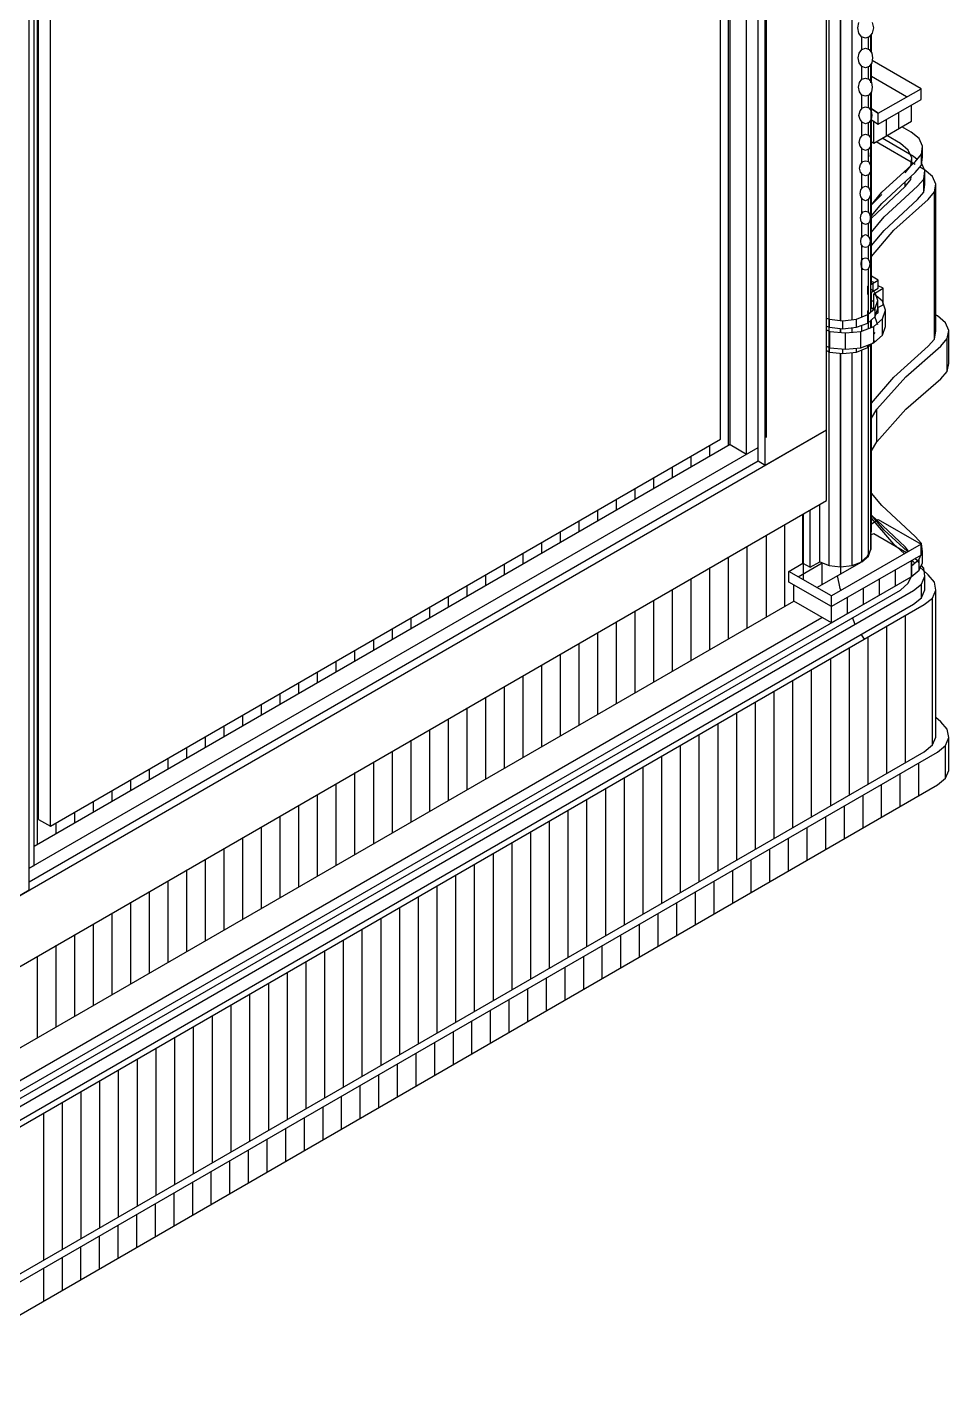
# Model space of a CAD drawing. Header units: inches. Extents: x 0.3 to 16.2, y 0.3 to 11.4.
# Drawn here: x 6.658 to 7.61, y 4.487 to 5.892 of the extents above; entities that cross this region are included whole.
import ezdxf

# ---------------------------------------------------------------- set-up
doc = ezdxf.new("R2010")
doc.units = ezdxf.units.IN
doc.header["$LTSCALE"] = 0.009843
doc.header["$MEASUREMENT"] = 0
doc.layers.add('GEOMETRY', color=7, linetype='Continuous')

msp = doc.modelspace()

# ---------------------------------------------------------------- linework, layer by layer
at = {"layer": 'GEOMETRY'}
for p, q in [((7.4134, 5.4571), (7.4134, 6.5764)), ((7.4205, 5.439), (7.4205, 6.5862)), ((7.4217, 5.4677), (7.4217, 6.587)), ((7.4012, 5.4504), (7.4012, 6.5693)), ((7.3827, 5.4594), (7.3827, 6.5591)), ((7.3843, 5.4602), (7.3843, 6.5594)), ((7.3744, 5.4657), (7.3744, 6.5343)), ((7.4839, 5.4756), (7.4839, 6.4965)), ((7.4866, 5.3354), (7.4866, 6.4949)), ((7.4984, 5.5886), (7.4984, 6.4547)), ((7.4988, 5.5886), (7.4988, 6.4547)), ((7.5102, 5.5894), (7.5102, 6.4555)), ((6.6598, 5), (6.6598, 6.1472)), ((6.665, 5.0252), (6.665, 6.1445)), ((6.6685, 5.0469), (6.6685, 6.1465)), ((6.6697, 5.0728), (6.6697, 6.1417)), ((6.6819, 5.0661), (6.6819, 6.1346)), ((7.5161, 5.8909), (7.5173, 5.8965)), ((7.5173, 5.8854), (7.5161, 5.8909)), ((7.5311, 5.8965), (7.5323, 5.8909)), ((7.5323, 5.8909), (7.5311, 5.8854)), ((7.5201, 5.8815), (7.5173, 5.8854)), ((7.524, 5.8803), (7.5201, 5.8815)), ((7.5205, 5.8685), (7.5205, 5.8815)), ((7.5205, 5.8685), (7.5205, 5.8815)), ((7.528, 5.8815), (7.524, 5.8803)), ((7.5272, 5.8689), (7.5272, 5.8811)), ((7.5311, 5.8854), (7.528, 5.8815)), ((7.5295, 5.8661), (7.5295, 5.8835)), ((7.5295, 5.8661), (7.5295, 5.8835)), ((7.5299, 5.8657), (7.5299, 5.8839)), ((7.5299, 5.8657), (7.5299, 5.8839)), ((7.5303, 5.8654), (7.5303, 5.8843)), ((7.5303, 5.8654), (7.5303, 5.8843)), ((7.5165, 5.8598), (7.5177, 5.8646)), ((7.5177, 5.8547), (7.5165, 5.8598)), ((7.5177, 5.8646), (7.5205, 5.8685)), ((7.5205, 5.8685), (7.524, 5.8697)), ((7.524, 5.8697), (7.528, 5.8685)), ((7.528, 5.8685), (7.5307, 5.8646)), ((7.5307, 5.8646), (7.5315, 5.8598)), ((7.5315, 5.8598), (7.5307, 5.8547)), ((7.5205, 5.8508), (7.5177, 5.8547)), ((7.524, 5.8496), (7.5205, 5.8508)), ((7.5205, 5.8378), (7.5205, 5.8508)), ((7.5205, 5.8378), (7.5205, 5.8508)), ((7.528, 5.8508), (7.524, 5.8496)), ((7.5272, 5.8382), (7.5272, 5.8504)), ((7.5307, 5.8547), (7.528, 5.8508)), ((7.5295, 5.8339), (7.5295, 5.8531)), ((7.5295, 5.8354), (7.5295, 5.8531)), ((7.5299, 5.835), (7.5299, 5.8535)), ((7.5299, 5.835), (7.5299, 5.8535)), ((7.5303, 5.8343), (7.5303, 5.8539)), ((7.5303, 5.8343), (7.5303, 5.8539)), ((7.5815, 5.828), (7.5311, 5.8571)), ((7.5169, 5.8295), (7.5181, 5.8343)), ((7.5181, 5.8343), (7.5205, 5.8378)), ((7.5205, 5.8378), (7.524, 5.839)), ((7.524, 5.839), (7.5276, 5.8378)), ((7.5276, 5.8378), (7.5303, 5.8343)), ((7.5665, 5.8197), (7.5303, 5.8406)), ((7.5303, 5.8343), (7.5311, 5.8295)), ((7.5181, 5.8248), (7.5169, 5.8295)), ((7.5205, 5.8213), (7.5181, 5.8248)), ((7.524, 5.8201), (7.5205, 5.8213)), ((7.5205, 5.8079), (7.5205, 5.8213)), ((7.5205, 5.8079), (7.5205, 5.8213)), ((7.5276, 5.8213), (7.524, 5.8201)), ((7.5272, 5.8083), (7.5272, 5.8213)), ((7.5303, 5.8248), (7.5276, 5.8213)), ((7.5295, 5.8055), (7.5295, 5.8236)), ((7.5299, 5.626), (7.5299, 5.8244)), ((7.5299, 5.7661), (7.5299, 5.8244)), ((7.5311, 5.8295), (7.5303, 5.8248)), ((7.5303, 5.8154), (7.5303, 5.8248)), ((7.5303, 5.626), (7.5303, 5.8248)), ((7.5374, 5.8028), (7.5815, 5.828)), ((7.5374, 5.8028), (7.5815, 5.828)), ((7.5374, 5.7913), (7.5815, 5.8169)), ((7.5815, 5.8169), (7.5815, 5.828)), ((7.5173, 5.8004), (7.5185, 5.8051)), ((7.5185, 5.8051), (7.5209, 5.8083)), ((7.5209, 5.8083), (7.524, 5.8094)), ((7.524, 5.8094), (7.5276, 5.8083)), ((7.5276, 5.8083), (7.5299, 5.8051)), ((7.5299, 5.8051), (7.5307, 5.8004)), ((7.5374, 5.8028), (7.5303, 5.8071)), ((7.5303, 5.8071), (7.5374, 5.8028)), ((7.5303, 5.8071), (7.5374, 5.8028)), ((7.5374, 5.7913), (7.5374, 5.8028)), ((7.5587, 5.7866), (7.5587, 5.8035)), ((7.5717, 5.7945), (7.5717, 5.811)), ((7.5185, 5.7961), (7.5173, 5.8004)), ((7.5209, 5.7929), (7.5185, 5.7961)), ((7.5205, 5.7791), (7.5205, 5.7933)), ((7.5205, 5.7791), (7.5205, 5.7933)), ((7.524, 5.7917), (7.5209, 5.7929)), ((7.5276, 5.7929), (7.524, 5.7917)), ((7.5272, 5.7799), (7.5272, 5.7925)), ((7.5299, 5.7961), (7.5276, 5.7929)), ((7.5295, 5.5969), (7.5295, 5.7957)), ((7.5307, 5.8004), (7.5299, 5.7961)), ((7.5303, 5.7957), (7.5327, 5.7945)), ((7.5303, 5.7957), (7.5327, 5.7945)), ((7.5303, 5.7957), (7.5374, 5.7913)), ((7.5327, 5.7717), (7.5327, 5.7945)), ((7.5327, 5.7717), (7.5717, 5.7945)), ((7.5457, 5.7791), (7.5457, 5.7961)), ((7.5713, 5.7831), (7.5618, 5.7886)), ((7.5177, 5.7724), (7.5185, 5.7768)), ((7.5185, 5.7768), (7.5209, 5.7799)), ((7.5209, 5.7799), (7.524, 5.7811)), ((7.524, 5.7811), (7.5272, 5.7799)), ((7.5272, 5.7799), (7.5295, 5.7768)), ((7.5295, 5.7768), (7.5303, 5.7724)), ((7.5736, 5.7579), (7.5413, 5.7768)), ((7.5602, 5.7713), (7.5461, 5.7795)), ((7.5795, 5.7764), (7.5713, 5.7831)), ((7.5831, 5.7685), (7.5795, 5.7764)), ((7.5185, 5.7685), (7.5177, 5.7724)), ((7.5209, 5.7654), (7.5185, 5.7685)), ((7.5205, 5.7516), (7.5205, 5.7661)), ((7.5205, 5.7516), (7.5205, 5.7661)), ((7.524, 5.7642), (7.5209, 5.7654)), ((7.5272, 5.7654), (7.524, 5.7642)), ((7.5295, 5.7685), (7.5272, 5.7654)), ((7.5272, 5.7524), (7.5272, 5.7654)), ((7.5291, 5.7579), (7.5299, 5.7661)), ((7.5303, 5.7724), (7.5295, 5.7685)), ((7.5303, 5.7732), (7.5327, 5.7717)), ((7.5756, 5.7496), (7.535, 5.7732)), ((7.5681, 5.7646), (7.5602, 5.7713)), ((7.572, 5.7567), (7.5681, 5.7646)), ((7.5756, 5.7524), (7.5819, 5.7602)), ((7.5756, 5.7524), (7.5819, 5.7602)), ((7.5819, 5.7602), (7.5831, 5.7685)), ((7.5819, 5.7602), (7.5831, 5.7685)), ((7.5819, 5.7488), (7.5819, 5.7602)), ((7.5831, 5.7571), (7.5831, 5.7685)), ((7.5181, 5.7457), (7.5189, 5.7496)), ((7.5189, 5.7496), (7.5213, 5.7528)), ((7.5213, 5.7528), (7.524, 5.7535)), ((7.524, 5.7535), (7.5272, 5.7528)), ((7.5272, 5.7528), (7.5291, 5.7496)), ((7.5291, 5.7496), (7.5299, 5.7457)), ((7.5409, 5.7209), (7.5756, 5.7524)), ((7.5409, 5.7209), (7.5756, 5.7524)), ((7.565, 5.7409), (7.5709, 5.7484)), ((7.565, 5.7409), (7.5709, 5.7484)), ((7.5709, 5.7484), (7.572, 5.7567)), ((7.5709, 5.7484), (7.572, 5.7567)), ((7.572, 5.7492), (7.572, 5.7567)), ((7.5776, 5.7547), (7.5736, 5.7579)), ((7.5756, 5.7413), (7.5819, 5.7488)), ((7.5846, 5.7445), (7.5803, 5.7469)), ((7.5819, 5.7488), (7.5831, 5.7571)), ((7.5854, 5.7433), (7.5819, 5.7512)), ((7.5189, 5.7417), (7.5181, 5.7457)), ((7.5213, 5.739), (7.5189, 5.7417)), ((7.5205, 5.7252), (7.5205, 5.7398)), ((7.5205, 5.7252), (7.5205, 5.7398)), ((7.524, 5.7378), (7.5213, 5.739)), ((7.5272, 5.739), (7.524, 5.7378)), ((7.5291, 5.7417), (7.5272, 5.739)), ((7.5272, 5.726), (7.5272, 5.739)), ((7.5299, 5.7457), (7.5291, 5.7417)), ((7.5409, 5.7094), (7.5756, 5.7413)), ((7.565, 5.7268), (7.5709, 5.7343)), ((7.5709, 5.7343), (7.5713, 5.737)), ((7.578, 5.7272), (7.5843, 5.7346)), ((7.578, 5.7272), (7.5843, 5.7346)), ((7.5843, 5.7346), (7.5854, 5.7433)), ((7.5843, 5.7346), (7.5854, 5.7433)), ((7.5843, 5.7209), (7.5843, 5.7346)), ((7.5933, 5.7374), (7.5846, 5.7445)), ((7.5854, 5.7291), (7.5854, 5.7433)), ((7.5969, 5.7295), (7.5933, 5.7374)), ((7.5185, 5.7197), (7.5193, 5.7236)), ((7.5193, 5.7161), (7.5185, 5.7197)), ((7.5193, 5.7236), (7.5213, 5.7264)), ((7.5213, 5.7264), (7.524, 5.7272)), ((7.524, 5.7272), (7.5268, 5.7264)), ((7.5268, 5.7264), (7.5287, 5.7236)), ((7.5287, 5.7236), (7.5295, 5.7197)), ((7.5295, 5.7197), (7.5287, 5.7161)), ((7.5303, 5.6941), (7.565, 5.7268)), ((7.5303, 5.7079), (7.5409, 5.7209)), ((7.5303, 5.7079), (7.5409, 5.7209)), ((7.5303, 5.7079), (7.5409, 5.7185)), ((7.5303, 5.7079), (7.5409, 5.7185)), ((7.5433, 5.6957), (7.578, 5.7272)), ((7.5433, 5.6957), (7.578, 5.7272)), ((7.565, 5.7268), (7.565, 5.7311)), ((7.578, 5.7134), (7.5843, 5.7209)), ((7.5843, 5.7209), (7.5854, 5.7291)), ((7.589, 5.7134), (7.5953, 5.7213)), ((7.589, 5.7134), (7.5953, 5.7213)), ((7.5953, 5.7213), (7.5969, 5.7295)), ((7.5953, 5.7213), (7.5969, 5.7295)), ((7.5953, 5.5693), (7.5953, 5.7213)), ((7.5969, 5.5776), (7.5969, 5.7295)), ((7.5213, 5.7134), (7.5193, 5.7161)), ((7.5205, 5.6992), (7.5205, 5.7146)), ((7.5205, 5.6992), (7.5205, 5.7146)), ((7.524, 5.7122), (7.5213, 5.7134)), ((7.5268, 5.7134), (7.524, 5.7122)), ((7.5287, 5.7161), (7.5268, 5.7134)), ((7.5272, 5.7), (7.5272, 5.7138)), ((7.5303, 5.6965), (7.5409, 5.7094)), ((7.5433, 5.6815), (7.578, 5.7134)), ((7.5535, 5.6819), (7.589, 5.7134)), ((7.5535, 5.6819), (7.589, 5.7134)), ((7.5189, 5.6945), (7.5197, 5.698)), ((7.5197, 5.6909), (7.5189, 5.6945)), ((7.5197, 5.698), (7.5217, 5.7008)), ((7.5217, 5.6886), (7.5197, 5.6909)), ((7.5217, 5.7008), (7.524, 5.7016)), ((7.524, 5.7016), (7.5268, 5.7008)), ((7.5268, 5.7008), (7.5287, 5.698)), ((7.5287, 5.6909), (7.5268, 5.6886)), ((7.5287, 5.698), (7.5291, 5.6945)), ((7.5291, 5.6945), (7.5287, 5.6909)), ((7.5303, 5.6799), (7.5433, 5.6957)), ((7.5303, 5.6799), (7.5433, 5.6957)), ((7.5197, 5.6736), (7.5217, 5.676)), ((7.5205, 5.6744), (7.5205, 5.6898)), ((7.5205, 5.6744), (7.5205, 5.6898)), ((7.524, 5.6878), (7.5217, 5.6886)), ((7.5217, 5.676), (7.524, 5.6772)), ((7.5268, 5.6886), (7.524, 5.6878)), ((7.524, 5.6772), (7.5264, 5.676)), ((7.5264, 5.676), (7.5283, 5.6736)), ((7.5272, 5.6752), (7.5272, 5.689)), ((7.5303, 5.6547), (7.5535, 5.6819)), ((7.5303, 5.6547), (7.5535, 5.6819)), ((7.5303, 5.6661), (7.5433, 5.6815)), ((7.5193, 5.6705), (7.5197, 5.6736)), ((7.5197, 5.6669), (7.5193, 5.6705)), ((7.5217, 5.6646), (7.5197, 5.6669)), ((7.5205, 5.5921), (7.5205, 5.6661)), ((7.5205, 5.5921), (7.5205, 5.6661)), ((7.524, 5.6638), (7.5217, 5.6646)), ((7.5264, 5.6646), (7.524, 5.6638)), ((7.5283, 5.6669), (7.5264, 5.6646)), ((7.5272, 5.6512), (7.5272, 5.6654)), ((7.5283, 5.6736), (7.5291, 5.6705)), ((7.5291, 5.6705), (7.5283, 5.6669)), ((7.5197, 5.6469), (7.5201, 5.65)), ((7.5201, 5.65), (7.5217, 5.6524)), ((7.5217, 5.6524), (7.524, 5.6531)), ((7.524, 5.6531), (7.5264, 5.6524)), ((7.5264, 5.6524), (7.528, 5.65)), ((7.528, 5.65), (7.5287, 5.6469)), ((7.5201, 5.6437), (7.5197, 5.6469)), ((7.5217, 5.6413), (7.5201, 5.6437)), ((7.524, 5.6406), (7.5217, 5.6413)), ((7.5264, 5.6413), (7.524, 5.6406)), ((7.528, 5.6437), (7.5264, 5.6413)), ((7.5272, 5.5803), (7.5272, 5.6425)), ((7.5287, 5.6469), (7.528, 5.6437)), ((7.5374, 5.6303), (7.5303, 5.6343)), ((7.5264, 5.624), (7.5272, 5.6244)), ((7.5264, 5.624), (7.5272, 5.6244)), ((7.5272, 5.6232), (7.5264, 5.624)), ((7.5264, 5.6154), (7.5264, 5.624)), ((7.5295, 5.6256), (7.5374, 5.6303)), ((7.5295, 5.6256), (7.5374, 5.6303)), ((7.5295, 5.6173), (7.5374, 5.6217)), ((7.5343, 5.6169), (7.5295, 5.6213)), ((7.5327, 5.6276), (7.5303, 5.6287)), ((7.5319, 5.6185), (7.5319, 5.6272)), ((7.5327, 5.6161), (7.5425, 5.6217)), ((7.5327, 5.6161), (7.5425, 5.6217)), ((7.5374, 5.6217), (7.5374, 5.6303)), ((7.5425, 5.6217), (7.5374, 5.6244)), ((7.5425, 5.6047), (7.5425, 5.6217)), ((7.5264, 5.6154), (7.5272, 5.6157)), ((7.5299, 5.6004), (7.5299, 5.6173)), ((7.5303, 5.6008), (7.5303, 5.6177)), ((7.5327, 5.6079), (7.5303, 5.6091)), ((7.5417, 5.6083), (7.5327, 5.6161)), ((7.5327, 5.5992), (7.5327, 5.6161)), ((7.537, 5.6091), (7.5343, 5.6169)), ((7.5343, 5.6012), (7.537, 5.6091)), ((7.5343, 5.6012), (7.537, 5.6091)), ((7.537, 5.6008), (7.537, 5.6091)), ((7.5449, 5.5992), (7.5417, 5.6083)), ((7.515, 5.5898), (7.5264, 5.5945)), ((7.515, 5.5898), (7.5264, 5.5945)), ((7.5264, 5.5945), (7.5343, 5.6012)), ((7.5264, 5.5945), (7.5343, 5.6012)), ((7.5264, 5.5984), (7.5272, 5.5988)), ((7.5264, 5.5984), (7.5272, 5.5988)), ((7.5272, 5.598), (7.5264, 5.5984)), ((7.5264, 5.5902), (7.5264, 5.5984)), ((7.5264, 5.5858), (7.5264, 5.5945)), ((7.5264, 5.5858), (7.5343, 5.5925)), ((7.5295, 5.6004), (7.5327, 5.602)), ((7.5295, 5.6004), (7.5327, 5.602)), ((7.5319, 5.5992), (7.5319, 5.6016)), ((7.5327, 5.5992), (7.5343, 5.6004)), ((7.5343, 5.5917), (7.5339, 5.5921)), ((7.5343, 5.5925), (7.5343, 5.6012)), ((7.5343, 5.5925), (7.537, 5.6008)), ((7.5343, 5.5945), (7.5374, 5.5965)), ((7.537, 5.5839), (7.5343, 5.5917)), ((7.537, 5.602), (7.5425, 5.6047)), ((7.5374, 5.5965), (7.5374, 5.602)), ((7.5417, 5.5902), (7.5449, 5.5992)), ((7.5417, 5.5902), (7.5449, 5.5992)), ((7.5449, 5.5823), (7.5449, 5.5992)), ((7.5984, 5.5933), (7.5953, 5.5949)), ((7.6067, 5.5862), (7.5984, 5.5933)), ((7.4839, 5.5909), (7.487, 5.5898)), ((7.4839, 5.5909), (7.487, 5.5898)), ((7.4839, 5.5827), (7.487, 5.5815)), ((7.4839, 5.5787), (7.4874, 5.5772)), ((7.4839, 5.5787), (7.4874, 5.5772)), ((7.487, 5.5815), (7.487, 5.5898)), ((7.487, 5.5898), (7.5008, 5.5882)), ((7.487, 5.5898), (7.5008, 5.5882)), ((7.487, 5.5815), (7.5008, 5.5799)), ((7.4984, 5.576), (7.4984, 5.5799)), ((7.4988, 5.576), (7.4988, 5.5799)), ((7.5008, 5.5882), (7.515, 5.5898)), ((7.5008, 5.5882), (7.515, 5.5898)), ((7.5008, 5.5799), (7.5008, 5.5882)), ((7.5008, 5.5799), (7.515, 5.5815)), ((7.5102, 5.5764), (7.5102, 5.5807)), ((7.515, 5.5815), (7.515, 5.5898)), ((7.515, 5.5815), (7.5264, 5.5858)), ((7.5193, 5.5772), (7.5327, 5.5823)), ((7.5193, 5.5772), (7.5327, 5.5823)), ((7.5205, 5.5776), (7.5205, 5.5835)), ((7.5205, 5.5776), (7.5205, 5.5835)), ((7.5295, 5.5811), (7.5295, 5.5886)), ((7.5299, 5.5815), (7.5299, 5.589)), ((7.5303, 5.5815), (7.5303, 5.589)), ((7.5327, 5.5823), (7.5417, 5.5902)), ((7.5327, 5.5823), (7.5417, 5.5902)), ((7.5327, 5.5654), (7.5327, 5.5823)), ((7.5417, 5.5732), (7.5417, 5.5902)), ((7.5417, 5.5732), (7.5449, 5.5823)), ((7.5953, 5.5693), (7.5969, 5.5776)), ((7.6102, 5.578), (7.6067, 5.5862)), ((7.6087, 5.5697), (7.6102, 5.578)), ((7.6087, 5.5697), (7.6102, 5.578)), ((7.6102, 5.5441), (7.6102, 5.578)), ((7.487, 5.5559), (7.487, 5.5646)), ((7.487, 5.5646), (7.4874, 5.5646)), ((7.487, 5.5646), (7.4874, 5.5646)), ((7.4874, 5.5602), (7.4874, 5.5772)), ((7.4874, 5.5772), (7.5035, 5.5756)), ((7.4874, 5.5772), (7.5035, 5.5756)), ((7.5035, 5.5756), (7.5193, 5.5772)), ((7.5035, 5.5756), (7.5193, 5.5772)), ((7.5035, 5.5587), (7.5035, 5.5756)), ((7.5193, 5.5602), (7.5193, 5.5772)), ((7.5193, 5.5602), (7.5327, 5.5654)), ((7.5264, 5.5606), (7.5343, 5.5673)), ((7.5303, 5.3701), (7.5303, 5.5638)), ((7.5327, 5.5744), (7.5343, 5.576)), ((7.5327, 5.5744), (7.5343, 5.576)), ((7.5327, 5.5654), (7.5417, 5.5732)), ((7.589, 5.5618), (7.5953, 5.5693)), ((7.602, 5.5618), (7.6087, 5.5697)), ((7.602, 5.5618), (7.6087, 5.5697)), ((7.6087, 5.5358), (7.6087, 5.5697)), ((7.4839, 5.5618), (7.4874, 5.5602)), ((7.4839, 5.5575), (7.487, 5.5559)), ((7.487, 5.5559), (7.5008, 5.5543)), ((7.4874, 5.5602), (7.5035, 5.5587)), ((7.4984, 5.3339), (7.4984, 5.5547)), ((7.4988, 5.3268), (7.4988, 5.5547)), ((7.5008, 5.5543), (7.5008, 5.5587)), ((7.5008, 5.5543), (7.515, 5.5559)), ((7.5035, 5.5587), (7.5193, 5.5602)), ((7.5102, 5.3354), (7.5102, 5.5555)), ((7.515, 5.5559), (7.5264, 5.5606)), ((7.515, 5.5559), (7.515, 5.5598)), ((7.5205, 5.339), (7.5205, 5.5583)), ((7.5205, 5.3646), (7.5205, 5.5583)), ((7.5264, 5.5606), (7.5264, 5.563)), ((7.5272, 5.3449), (7.5272, 5.5634)), ((7.5295, 5.352), (7.5295, 5.5634)), ((7.5299, 5.352), (7.5299, 5.5634)), ((7.5535, 5.5299), (7.589, 5.5618)), ((7.5657, 5.5303), (7.602, 5.5618)), ((7.5657, 5.5303), (7.602, 5.5618)), ((7.602, 5.5283), (7.6087, 5.5358)), ((7.6087, 5.5358), (7.6102, 5.5441)), ((7.5303, 5.5031), (7.5535, 5.5299)), ((7.5358, 5.4969), (7.5657, 5.5303)), ((7.5358, 5.4969), (7.5657, 5.5303)), ((7.5657, 5.4969), (7.602, 5.5283)), ((7.5303, 5.4874), (7.5358, 5.4969)), ((7.5303, 5.4874), (7.5358, 5.4969)), ((7.5358, 5.463), (7.5657, 5.4969)), ((7.5358, 5.463), (7.5358, 5.4969)), ((6.5969, 4.9634), (7.4839, 5.4756)), ((6.5969, 4.9634), (7.4839, 5.4756)), ((6.6819, 5.0661), (7.3744, 5.4657)), ((7.4205, 5.439), (7.4839, 5.4756)), ((7.4839, 5.4024), (7.4839, 5.4756)), ((6.6598, 5.0224), (7.4134, 5.4571)), ((6.6598, 5.0224), (7.4134, 5.4571)), ((7.3843, 5.4602), (6.665, 5.0449)), ((7.3634, 5.448), (7.3634, 5.4594)), ((7.3843, 5.4602), (7.4012, 5.4504)), ((7.4012, 5.4504), (7.4134, 5.4571)), ((7.4134, 5.4433), (7.4134, 5.4571)), ((7.5303, 5.4539), (7.5358, 5.463)), ((6.6598, 5.0083), (7.4134, 5.4433)), ((7.3441, 5.437), (7.3441, 5.4484)), ((7.4134, 5.4433), (7.4205, 5.439)), ((7.3055, 5.415), (7.3055, 5.426)), ((7.3248, 5.426), (7.3248, 5.437)), ((7.2862, 5.4035), (7.2862, 5.415)), ((7.5409, 5.3972), (7.5303, 5.4102)), ((6.5969, 4.8902), (7.4839, 5.4024)), ((7.2669, 5.3925), (7.2669, 5.4035)), ((7.4768, 5.339), (7.4768, 5.398)), ((7.5756, 5.3654), (7.5409, 5.3972)), ((7.2283, 5.3701), (7.2283, 5.3815)), ((7.2476, 5.3815), (7.2476, 5.3925)), ((7.4594, 5.3378), (7.4594, 5.3882)), ((7.4602, 5.3205), (7.4602, 5.3886)), ((7.4669, 5.3335), (7.4669, 5.3925)), ((7.565, 5.3547), (7.5303, 5.3874)), ((7.5433, 5.3717), (7.5303, 5.3874)), ((7.5535, 5.3575), (7.5303, 5.3843)), ((7.5303, 5.3783), (7.5374, 5.3827)), ((7.5374, 5.3827), (7.5815, 5.3575)), ((7.2091, 5.3591), (7.2091, 5.3705)), ((7.4409, 5.2933), (7.4409, 5.3776)), ((7.5295, 5.3697), (7.5303, 5.3701)), ((7.5295, 5.3669), (7.5327, 5.3685)), ((7.5327, 5.3685), (7.5665, 5.3488)), ((7.5677, 5.3496), (7.5433, 5.3717)), ((7.1898, 5.348), (7.1898, 5.3591)), ((7.402, 5.2709), (7.402, 5.3551)), ((7.4217, 5.2819), (7.4217, 5.3665)), ((7.5815, 5.3575), (7.489, 5.3039)), ((7.5815, 5.3575), (7.489, 5.3039)), ((7.5642, 5.3476), (7.5535, 5.3575)), ((7.5685, 5.35), (7.565, 5.3547)), ((7.5819, 5.3579), (7.5756, 5.3654)), ((7.5815, 5.3461), (7.5815, 5.3575)), ((7.5831, 5.3496), (7.5819, 5.3579)), ((7.1705, 5.3366), (7.1705, 5.348)), ((7.3827, 5.2598), (7.3827, 5.3441)), ((7.4669, 5.3335), (7.4768, 5.339)), ((7.4768, 5.339), (7.4866, 5.3354)), ((7.5815, 5.3461), (7.489, 5.2929)), ((7.5102, 5.3354), (7.5205, 5.339)), ((7.5181, 5.3378), (7.526, 5.3445)), ((7.5205, 5.339), (7.5272, 5.3449)), ((7.526, 5.3445), (7.5299, 5.352)), ((7.5272, 5.3449), (7.5295, 5.352)), ((7.5713, 5.3346), (7.5795, 5.3417)), ((7.5713, 5.3346), (7.5795, 5.3417)), ((7.572, 5.339), (7.5717, 5.3406)), ((7.5717, 5.3236), (7.5717, 5.3406)), ((7.5717, 5.3378), (7.572, 5.339)), ((7.5717, 5.3378), (7.572, 5.339)), ((7.5752, 5.3378), (7.572, 5.3409)), ((7.572, 5.3248), (7.572, 5.339)), ((7.578, 5.3402), (7.5752, 5.3425)), ((7.5795, 5.3382), (7.578, 5.3402)), ((7.5795, 5.3417), (7.5831, 5.3496)), ((7.5795, 5.3417), (7.5831, 5.3496)), ((7.5795, 5.3303), (7.5795, 5.3417)), ((7.5831, 5.3382), (7.5831, 5.3496)), ((7.1319, 5.3146), (7.1319, 5.3256)), ((7.1512, 5.3256), (7.1512, 5.337)), ((7.3634, 5.2484), (7.3634, 5.3331)), ((7.4449, 5.3291), (7.4594, 5.3378)), ((7.489, 5.3039), (7.4449, 5.3291)), ((7.489, 5.3039), (7.4449, 5.3291)), ((7.4449, 5.3181), (7.4449, 5.3291)), ((7.4547, 5.3236), (7.4795, 5.3382)), ((7.4594, 5.3378), (7.4669, 5.3335)), ((7.474, 5.3126), (7.5181, 5.3378)), ((7.4795, 5.3154), (7.4795, 5.3382)), ((7.4866, 5.3354), (7.4984, 5.3339)), ((7.498, 5.3114), (7.4953, 5.3248)), ((7.4984, 5.3339), (7.5102, 5.3354)), ((7.5551, 5.3142), (7.5551, 5.3311)), ((7.5681, 5.3169), (7.572, 5.3248)), ((7.5713, 5.3236), (7.5795, 5.3303)), ((7.5795, 5.3303), (7.5831, 5.3382)), ((7.589, 5.3256), (7.5795, 5.3343)), ((7.5843, 5.3327), (7.5819, 5.3354)), ((7.5854, 5.3244), (7.5843, 5.3327)), ((7.5953, 5.3181), (7.589, 5.3256)), ((6.5189, 4.7161), (7.5713, 5.3236)), ((7.1126, 5.3031), (7.1126, 5.3146)), ((7.3248, 5.2264), (7.3248, 5.3106)), ((7.3441, 5.2374), (7.3441, 5.3217)), ((7.489, 5.2929), (7.4449, 5.3181)), ((7.45, 5.2984), (7.45, 5.3154)), ((7.5717, 5.3236), (7.489, 5.276)), ((7.4988, 5.3098), (7.498, 5.3114)), ((7.522, 5.2949), (7.522, 5.3118)), ((7.5386, 5.3047), (7.5386, 5.3213)), ((7.5602, 5.3098), (7.5681, 5.3169)), ((7.5736, 5.3094), (7.5819, 5.3161)), ((7.5736, 5.3094), (7.5819, 5.3161)), ((7.5819, 5.3161), (7.5854, 5.3244)), ((7.5819, 5.3161), (7.5854, 5.3244)), ((7.5819, 5.302), (7.5819, 5.3161)), ((7.5854, 5.3102), (7.5854, 5.3244)), ((7.5969, 5.3098), (7.5953, 5.3181)), ((6.5181, 4.7083), (7.5602, 5.3098)), ((6.5193, 4.7008), (7.5736, 5.3094)), ((6.5193, 4.7008), (7.5736, 5.3094)), ((6.5236, 4.7638), (7.45, 5.2984)), ((7.0933, 5.2921), (7.0933, 5.3035)), ((7.3055, 5.215), (7.3055, 5.2996)), ((7.489, 5.276), (7.45, 5.2984)), ((7.489, 5.2929), (7.489, 5.3039)), ((7.489, 5.276), (7.489, 5.2984)), ((7.5055, 5.2854), (7.5055, 5.3024)), ((7.5736, 5.2953), (7.5819, 5.302)), ((7.5819, 5.302), (7.5854, 5.3102)), ((7.5846, 5.2949), (7.5933, 5.3016)), ((7.5846, 5.2949), (7.5933, 5.3016)), ((7.5933, 5.3016), (7.5969, 5.3098)), ((7.5933, 5.3016), (7.5969, 5.3098)), ((7.5933, 5.15), (7.5933, 5.3016)), ((7.5969, 5.1579), (7.5969, 5.3098)), ((6.5193, 4.6866), (7.5736, 5.2953)), ((6.5201, 4.6799), (7.5846, 5.2949)), ((6.5201, 4.6799), (7.5846, 5.2949)), ((7.074, 5.2811), (7.074, 5.2921)), ((7.2862, 5.2039), (7.2862, 5.2882)), ((7.5654, 5.1319), (7.5654, 5.2835)), ((6.6209, 4.7862), (7.4791, 5.2815)), ((6.6209, 4.7862), (7.4791, 5.2815)), ((7.0354, 5.2587), (7.0354, 5.2701)), ((7.0547, 5.2697), (7.0547, 5.2811)), ((7.2669, 5.1929), (7.2669, 5.2772)), ((7.5134, 5.2744), (7.5106, 5.2815)), ((7.5461, 5.1205), (7.5461, 5.2724)), ((7.0161, 5.2476), (7.0161, 5.2587)), ((7.2283, 5.1705), (7.2283, 5.2547)), ((7.2476, 5.1815), (7.2476, 5.2661)), ((7.5232, 5.2591), (7.5197, 5.2642)), ((7.5268, 5.1094), (7.5268, 5.2614)), ((6.9965, 5.2362), (6.9965, 5.2476)), ((7.2091, 5.1594), (7.2091, 5.2437)), ((7.5075, 5.098), (7.5075, 5.25)), ((6.9772, 5.2252), (6.9772, 5.2366)), ((7.1898, 5.148), (7.1898, 5.2327)), ((7.4685, 5.076), (7.4685, 5.2276)), ((7.4882, 5.087), (7.4882, 5.239)), ((6.9386, 5.2031), (6.9386, 5.2142)), ((6.9579, 5.2142), (6.9579, 5.2252)), ((7.1705, 5.137), (7.1705, 5.2213)), ((7.4492, 5.0646), (7.4492, 5.2165)), ((6.9193, 5.1917), (6.9193, 5.2031)), ((7.1319, 5.115), (7.1319, 5.1992)), ((7.1512, 5.126), (7.1512, 5.2102)), ((7.4299, 5.0535), (7.4299, 5.2055)), ((6.9, 5.1807), (6.9, 5.1917)), ((7.1126, 5.1035), (7.1126, 5.1882)), ((7.4106, 5.0421), (7.4106, 5.1941)), ((6.8807, 5.1697), (6.8807, 5.1807)), ((7.0933, 5.0925), (7.0933, 5.1768)), ((7.372, 5.0201), (7.372, 5.1717)), ((7.3913, 5.0311), (7.3913, 5.1831)), ((7.602, 5.1736), (7.5969, 5.1783)), ((7.6087, 5.1661), (7.602, 5.1736)), ((6.8421, 5.1472), (6.8421, 5.1587)), ((6.8614, 5.1583), (6.8614, 5.1697)), ((7.074, 5.0815), (7.074, 5.1657)), ((7.3524, 5.0087), (7.3524, 5.1606)), ((7.5933, 5.15), (7.5969, 5.1579)), ((7.6067, 5.1492), (7.6102, 5.1575)), ((7.6067, 5.1492), (7.6102, 5.1575)), ((7.6102, 5.1575), (7.6087, 5.1661)), ((7.6102, 5.1236), (7.6102, 5.1575)), ((6.5201, 4.5283), (7.5846, 5.1429)), ((6.5213, 4.5205), (7.5984, 5.1425)), ((6.5213, 4.5205), (7.5984, 5.1425)), ((6.8228, 5.1362), (6.8228, 5.1472)), ((7.0354, 5.0591), (7.0354, 5.1433)), ((7.0547, 5.0701), (7.0547, 5.1547)), ((7.3331, 4.9976), (7.3331, 5.1496)), ((7.5846, 5.1429), (7.5933, 5.15)), ((7.5984, 5.1425), (7.6067, 5.1492)), ((7.5984, 5.1425), (7.6067, 5.1492)), ((7.6067, 5.1157), (7.6067, 5.1492)), ((6.8035, 5.1248), (6.8035, 5.1362)), ((7.0161, 5.048), (7.0161, 5.1323)), ((7.3138, 4.9866), (7.3138, 5.1382)), ((7.5791, 5.0976), (7.5791, 5.1311)), ((6.7843, 5.1138), (6.7843, 5.1252)), ((6.9965, 5.0366), (6.9965, 5.1213)), ((7.2752, 4.9642), (7.2752, 5.1161)), ((7.2945, 4.9752), (7.2945, 5.1272)), ((7.5598, 5.0862), (7.5598, 5.1201)), ((7.5984, 5.1087), (7.6067, 5.1157)), ((7.6067, 5.1157), (7.6102, 5.1236)), ((6.5213, 4.4866), (7.5984, 5.1087)), ((6.7457, 5.0913), (6.7457, 5.1028)), ((6.765, 5.1028), (6.765, 5.1138)), ((6.9772, 5.0256), (6.9772, 5.1098)), ((7.2559, 4.9528), (7.2559, 5.1047)), ((7.5406, 5.0752), (7.5406, 5.1091)), ((6.7264, 5.0803), (6.7264, 5.0917)), ((6.9386, 5.0031), (6.9386, 5.0878)), ((6.9579, 5.0146), (6.9579, 5.0988)), ((7.2362, 4.9417), (7.2362, 5.0937)), ((7.5024, 5.0531), (7.5024, 5.0866)), ((7.5217, 5.0642), (7.5217, 5.098)), ((6.6697, 5.0728), (6.6819, 5.0661)), ((6.7071, 5.0693), (6.7071, 5.0803)), ((6.9193, 4.9921), (6.9193, 5.0764)), ((7.2169, 4.9307), (7.2169, 5.0823)), ((7.4831, 5.0421), (7.4831, 5.0756)), ((6.6878, 5.0579), (6.6878, 5.0693)), ((6.9, 4.9811), (6.9, 5.0654)), ((7.1783, 4.9083), (7.1783, 5.0602)), ((7.1976, 4.9193), (7.1976, 5.0713)), ((7.4638, 5.0307), (7.4638, 5.0646)), ((6.8807, 4.9697), (6.8807, 5.0543)), ((7.1591, 4.8969), (7.1591, 5.0488)), ((7.4445, 5.0197), (7.4445, 5.0535)), ((6.8421, 4.9476), (6.8421, 5.0319)), ((6.8614, 4.9587), (6.8614, 5.0429)), ((7.1398, 4.8858), (7.1398, 5.0378)), ((7.4059, 4.9976), (7.4059, 5.0311)), ((7.4252, 5.0087), (7.4252, 5.0425)), ((6.6598, 5.0224), (6.665, 5.0252)), ((6.8228, 4.9362), (6.8228, 5.0209)), ((7.1201, 4.8748), (7.1201, 5.0264)), ((7.387, 4.9862), (7.387, 5.0201)), ((6.8035, 4.9252), (6.8035, 5.0094)), ((7.0815, 4.8524), (7.0815, 5.0043)), ((7.1008, 4.8634), (7.1008, 5.0154)), ((7.3677, 4.9752), (7.3677, 5.0091)), ((6.5969, 4.9634), (6.6598, 5)), ((6.7843, 4.9142), (6.7843, 4.9984)), ((7.0622, 4.8413), (7.0622, 4.9929)), ((7.3484, 4.9642), (7.3484, 4.998)), ((6.7457, 4.8917), (6.7457, 4.976)), ((6.765, 4.9031), (6.765, 4.9874)), ((7.0429, 4.8299), (7.0429, 4.9819)), ((7.3098, 4.9421), (7.3098, 4.9756)), ((7.3291, 4.9531), (7.3291, 4.987)), ((6.7264, 4.8807), (6.7264, 4.965)), ((7.0039, 4.8075), (7.0039, 4.9594)), ((7.0236, 4.8189), (7.0236, 4.9705)), ((7.2906, 4.9307), (7.2906, 4.9646)), ((6.7071, 4.8697), (6.7071, 4.9539)), ((6.9846, 4.7965), (6.9846, 4.9484)), ((7.2713, 4.9197), (7.2713, 4.9535)), ((6.6685, 4.8472), (6.6685, 4.9315)), ((6.6878, 4.8583), (6.6878, 4.9429)), ((6.9654, 4.7854), (6.9654, 4.937)), ((7.2331, 4.8976), (7.2331, 4.9315)), ((7.252, 4.9087), (7.252, 4.9425)), ((6.9461, 4.774), (6.9461, 4.926)), ((7.2138, 4.8866), (7.2138, 4.9201)), ((6.9075, 4.7516), (6.9075, 4.9035)), ((6.9268, 4.763), (6.9268, 4.915)), ((7.1945, 4.8752), (7.1945, 4.9091)), ((6.8878, 4.7406), (6.8878, 4.8925)), ((7.1752, 4.8642), (7.1752, 4.898)), ((6.8685, 4.7295), (6.8685, 4.8811)), ((7.1366, 4.8421), (7.1366, 4.8756)), ((7.1559, 4.8531), (7.1559, 4.887)), ((6.8492, 4.7181), (6.8492, 4.8701)), ((7.1173, 4.8311), (7.1173, 4.8646)), ((6.8106, 4.6961), (6.8106, 4.8476)), ((6.8299, 4.7071), (6.8299, 4.8591)), ((7.0984, 4.8197), (7.0984, 4.8535)), ((6.7913, 4.6846), (6.7913, 4.8366)), ((7.0791, 4.8087), (7.0791, 4.8425)), ((6.7717, 4.6736), (6.7717, 4.8252)), ((7.0406, 4.7866), (7.0406, 4.8201)), ((7.0598, 4.7976), (7.0598, 4.8315)), ((6.7524, 4.6622), (6.7524, 4.8142)), ((7.0213, 4.7756), (7.0213, 4.8091)), ((6.7138, 4.6402), (6.7138, 4.7917)), ((6.7331, 4.6512), (6.7331, 4.8031)), ((7.002, 4.7642), (7.002, 4.798)), ((6.6945, 4.6287), (6.6945, 4.7807)), ((6.9827, 4.7531), (6.9827, 4.787)), ((6.6752, 4.6177), (6.6752, 4.7697)), ((6.9445, 4.7311), (6.9445, 4.7646)), ((6.9638, 4.7421), (6.9638, 4.776)), ((6.9252, 4.7197), (6.9252, 4.7535)), ((6.9059, 4.7087), (6.9059, 4.7425)), ((6.8866, 4.6976), (6.8866, 4.7315)), ((6.848, 4.6756), (6.848, 4.7091)), ((6.8673, 4.6866), (6.8673, 4.7205)), ((6.8291, 4.6642), (6.8291, 4.698)), ((6.8098, 4.6531), (6.8098, 4.687)), ((6.7713, 4.6311), (6.7713, 4.6646)), ((6.7906, 4.6421), (6.7906, 4.676)), ((6.752, 4.6201), (6.752, 4.6535)), ((6.7327, 4.6087), (6.7327, 4.6425)), ((6.7134, 4.5976), (6.7134, 4.6315)), ((6.6752, 4.5756), (6.6752, 4.6091)), ((6.6945, 4.5866), (6.6945, 4.6205))]:
    msp.add_line(p, q, dxfattribs=at)

doc.saveas('drawing.dxf')
